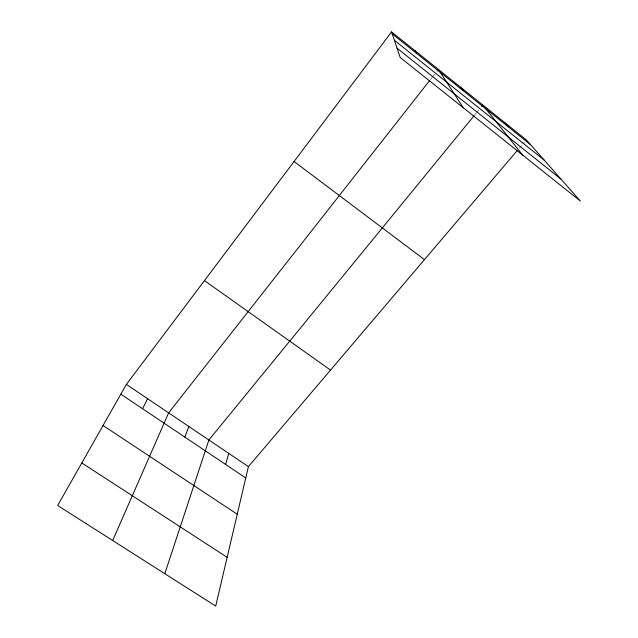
<?xml version="1.0" encoding="UTF-8"?>
<svg xmlns="http://www.w3.org/2000/svg" width="638" height="638" viewBox="0 0 638 638"><rect width="100%" height="100%" fill="white"/><g stroke="black" fill="none" stroke-linecap="round" stroke-linejoin="round"><path stroke-width="0.48" stroke-dasharray="3.19 2.39" d="M430.379 79.606L432.229 77.254M432.843 76.472L434.693 74.12M474.712 114.952L475.964 113.428M476.586 112.663L479.082 109.608M519.364 148.064L524.42 142.122"/><path stroke-width="0.96" d="M517.466 150.297L248.413 466.625L215.708 606.1L57.667 505.503L126.372 384.395L391.565 31.9L526.318 139.889L580.333 201.034L400.193 57.484L391.565 31.9M225.629 464.456L228.739 453.371M164.795 573.69L208.889 439.997L474.09 115.717M184.813 437.078L188.856 426.495M112.679 540.514L168.639 412.874L429.765 80.388M142.577 408.751L147.609 398.702M437.15 70.985L438.378 69.414L463.244 107.726M481.578 106.562L482.822 105.031L522.642 155.058M81.816 462.941L227.144 557.333M103.045 425.522L237.248 514.228M120.837 394.164L245.758 477.958M126.372 384.395L248.413 466.625M204.455 280.616L330.516 370.088M294.07 161.494L424.469 259.634M397.059 48.177L560.834 178.967M392.226 33.862L530.513 144.635M394.396 40.29L544.158 160.09M504.69 122.56L508.334 126.866M460.724 87.326L463.228 90.74M415.107 50.769L416.407 53.233"/></g></svg>
